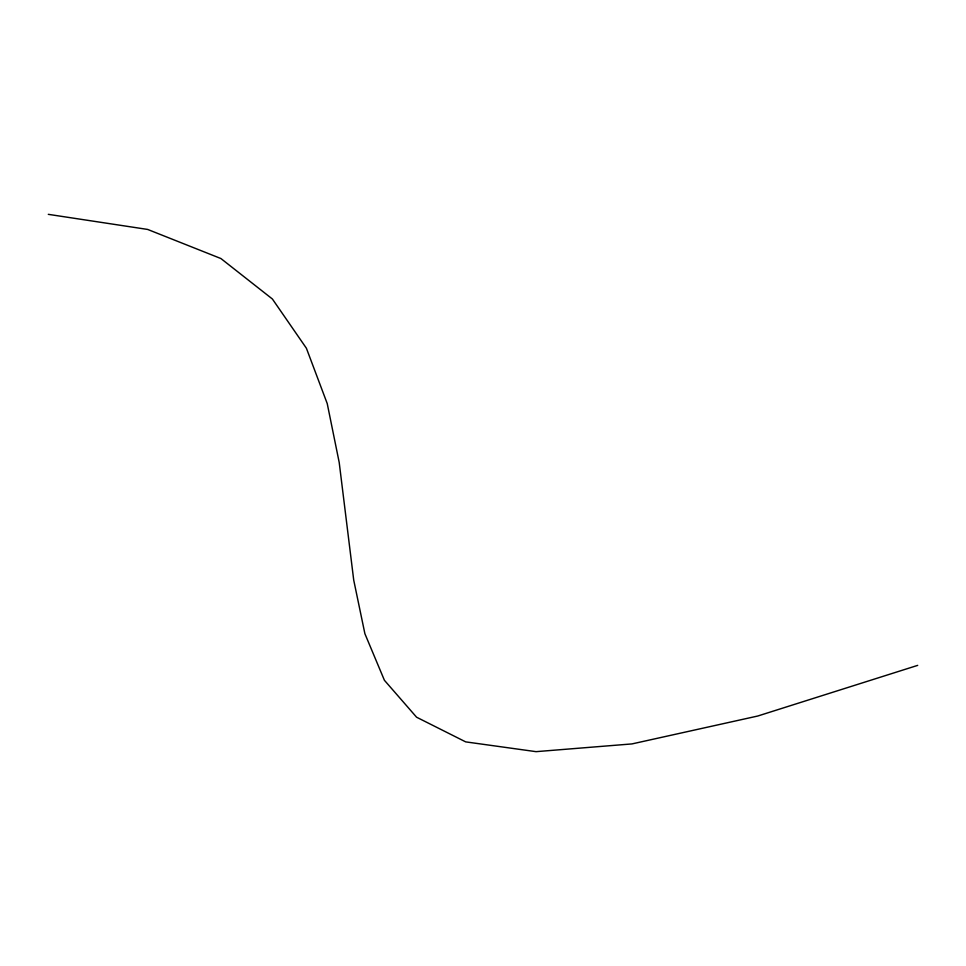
<?xml version="1.0" encoding="UTF-8"?>
<svg xmlns="http://www.w3.org/2000/svg" width="966" height="966" viewBox="0 0 966 966"><rect width="100%" height="100%" fill="white"/><g stroke="black" fill="none" stroke-linecap="round" stroke-linejoin="round"><path stroke-width="1.45" d="M917.7 665.369L757.755 716.023L631.969 743.917L536.045 751.657L465.684 741.876L416.575 717.207L384.408 680.281L364.894 633.708L353.725 580.131L339.199 462.448L327.233 403.595L306.403 348.243L272.4 299.013L220.912 258.538L147.653 229.437L48.3 214.343"/></g></svg>
